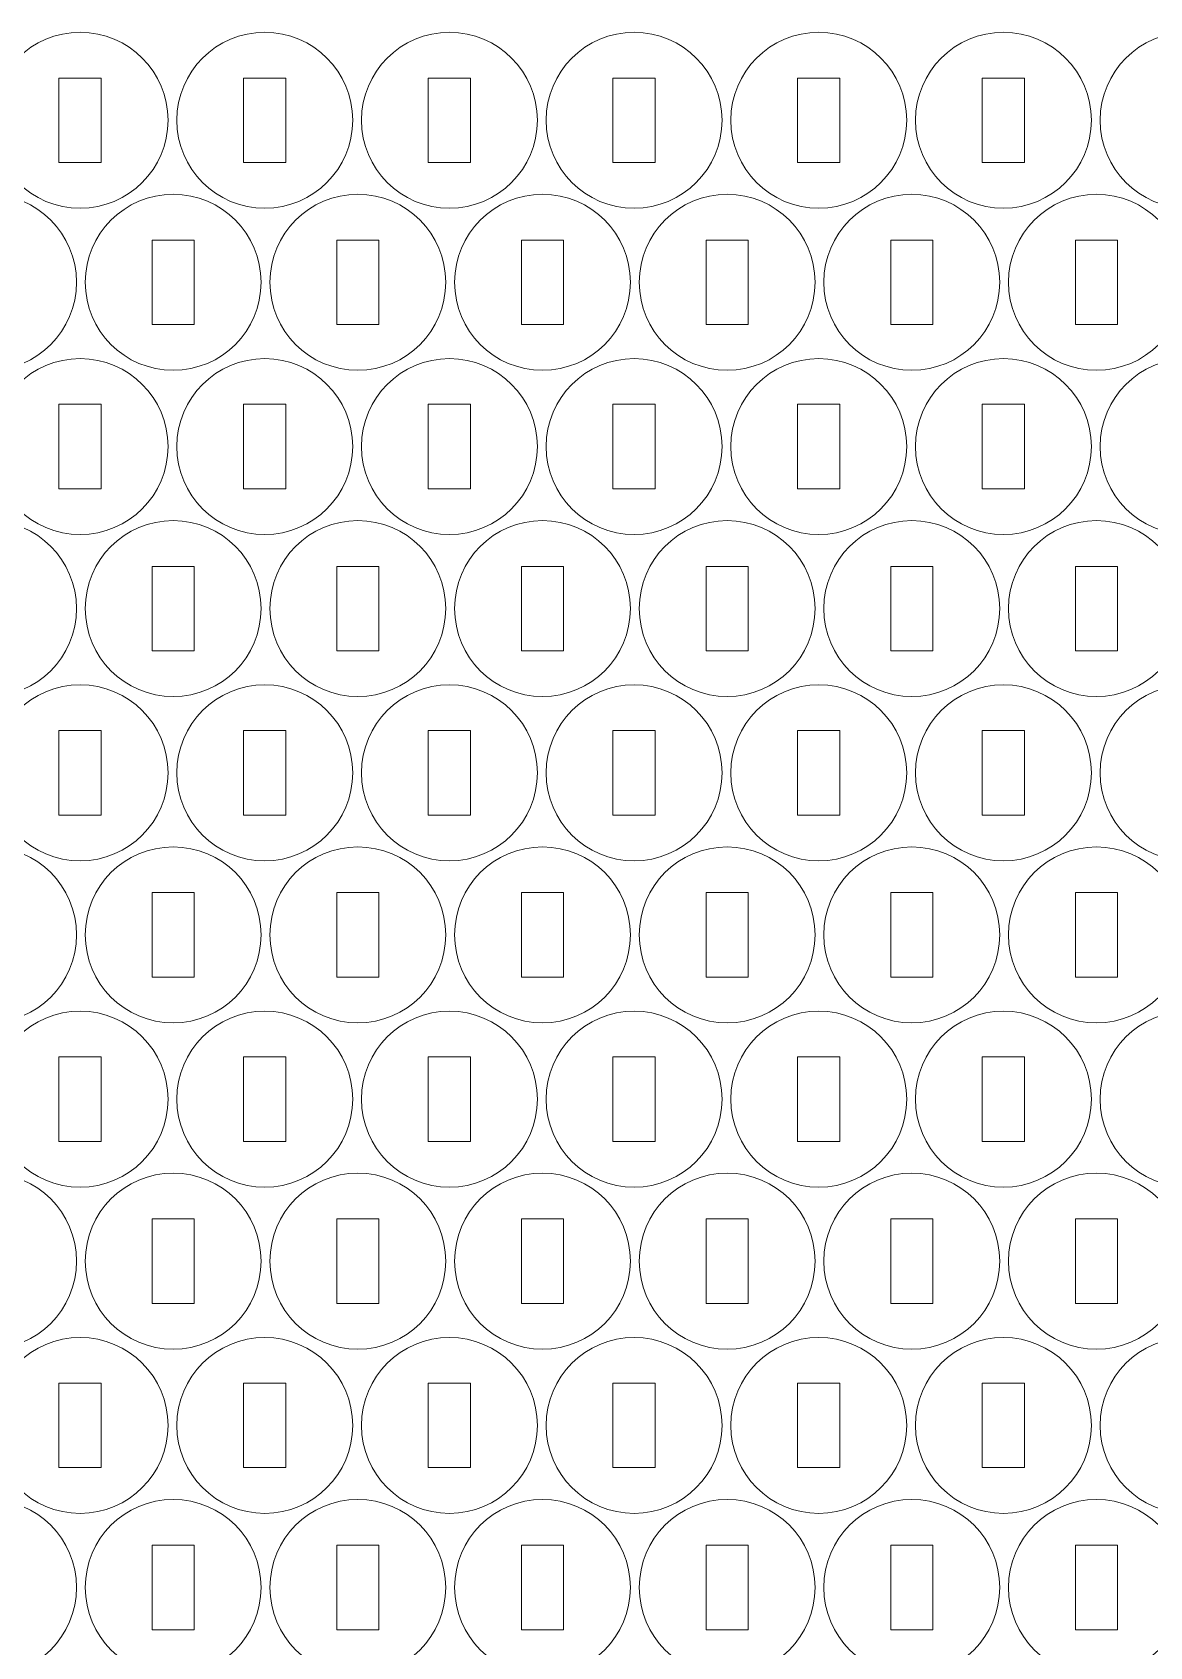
# Model space of a CAD drawing. Header units: millimetres. Extents: x -587 to 587, y -183 to 183.
# Drawn here: x 229.1 to 308.5, y 67.8 to 182.5 of the extents above; entities that cross this region are included whole.
import ezdxf

# ---------------------------------------------------------------- set-up
doc = ezdxf.new("R2010")
doc.units = ezdxf.units.MM
doc.header["$MEASUREMENT"] = 0
doc.layers.add('Camada 1', color=7, linetype='Continuous')

msp = doc.modelspace()

# ---------------------------------------------------------------- linework, layer by layer
at = {"layer": 'Camada 1', "lineweight": 20}
for points in [[(232.5321, 182.5051), (235.9839, 182.5051), (238.7821, 179.7069), (238.7821, 176.2551), (238.7821, 176.2551), (238.7821, 172.8033), (235.9839, 170.0051), (232.5321, 170.0051), (232.5321, 170.0051), (229.0803, 170.0051), (226.2821, 172.8033), (226.2821, 176.2551), (226.2821, 176.2551), (226.2821, 179.7069), (229.0803, 182.5051), (232.5321, 182.5051)], [(245.6554, 182.5051), (249.1072, 182.5051), (251.9054, 179.7069), (251.9054, 176.2551), (251.9054, 176.2551), (251.9054, 172.8033), (249.1072, 170.0051), (245.6554, 170.0051), (245.6554, 170.0051), (242.2036, 170.0051), (239.4054, 172.8033), (239.4054, 176.2551), (239.4054, 176.2551), (239.4054, 179.7069), (242.2036, 182.5051), (245.6554, 182.5051)], [(258.7787, 182.5051), (262.2305, 182.5051), (265.0287, 179.7069), (265.0287, 176.2551), (265.0287, 176.2551), (265.0287, 172.8033), (262.2305, 170.0051), (258.7787, 170.0051), (258.7787, 170.0051), (255.3269, 170.0051), (252.5287, 172.8033), (252.5287, 176.2551), (252.5287, 176.2551), (252.5287, 179.7069), (255.3269, 182.5051), (258.7787, 182.5051)], [(271.902, 182.5051), (275.3538, 182.5051), (278.152, 179.7069), (278.152, 176.2551), (278.152, 176.2551), (278.152, 172.8033), (275.3538, 170.0051), (271.902, 170.0051), (271.902, 170.0051), (268.4502, 170.0051), (265.652, 172.8033), (265.652, 176.2551), (265.652, 176.2551), (265.652, 179.7069), (268.4502, 182.5051), (271.902, 182.5051)], [(285.0253, 182.5051), (288.4771, 182.5051), (291.2753, 179.7069), (291.2753, 176.2551), (291.2753, 176.2551), (291.2753, 172.8033), (288.4771, 170.0051), (285.0253, 170.0051), (285.0253, 170.0051), (281.5735, 170.0051), (278.7753, 172.8033), (278.7753, 176.2551), (278.7753, 176.2551), (278.7753, 179.7069), (281.5735, 182.5051), (285.0253, 182.5051)], [(298.1486, 182.5051), (301.6004, 182.5051), (304.3986, 179.7069), (304.3986, 176.2551), (304.3986, 176.2551), (304.3986, 172.8033), (301.6004, 170.0051), (298.1486, 170.0051), (298.1486, 170.0051), (294.6968, 170.0051), (291.8986, 172.8033), (291.8986, 176.2551), (291.8986, 176.2551), (291.8986, 179.7069), (294.6968, 182.5051), (298.1486, 182.5051)], [(311.2719, 182.5051), (314.7237, 182.5051), (317.5219, 179.7069), (317.5219, 176.2551), (317.5219, 176.2551), (317.5219, 172.8033), (314.7237, 170.0051), (311.2719, 170.0051), (311.2719, 170.0051), (307.8201, 170.0051), (305.0219, 172.8033), (305.0219, 176.2551), (305.0219, 176.2551), (305.0219, 179.7069), (307.8201, 182.5051), (311.2719, 182.5051)], [(231.0321, 179.2551), (231.0321, 179.2551), (234.0321, 179.2551), (234.0321, 179.2551), (234.0321, 179.2551), (234.0321, 179.2551), (234.0321, 173.2551), (234.0321, 173.2551), (234.0321, 173.2551), (234.0321, 173.2551), (231.0321, 173.2551), (231.0321, 173.2551), (231.0321, 173.2551), (231.0321, 173.2551), (231.0321, 179.2551), (231.0321, 179.2551)], [(244.1554, 179.2551), (244.1554, 179.2551), (247.1554, 179.2551), (247.1554, 179.2551), (247.1554, 179.2551), (247.1554, 179.2551), (247.1554, 173.2551), (247.1554, 173.2551), (247.1554, 173.2551), (247.1554, 173.2551), (244.1554, 173.2551), (244.1554, 173.2551), (244.1554, 173.2551), (244.1554, 173.2551), (244.1554, 179.2551), (244.1554, 179.2551)], [(257.2787, 179.2551), (257.2787, 179.2551), (260.2787, 179.2551), (260.2787, 179.2551), (260.2787, 179.2551), (260.2787, 179.2551), (260.2787, 173.2551), (260.2787, 173.2551), (260.2787, 173.2551), (260.2787, 173.2551), (257.2787, 173.2551), (257.2787, 173.2551), (257.2787, 173.2551), (257.2787, 173.2551), (257.2787, 179.2551), (257.2787, 179.2551)], [(270.402, 179.2551), (270.402, 179.2551), (273.402, 179.2551), (273.402, 179.2551), (273.402, 179.2551), (273.402, 179.2551), (273.402, 173.2551), (273.402, 173.2551), (273.402, 173.2551), (273.402, 173.2551), (270.402, 173.2551), (270.402, 173.2551), (270.402, 173.2551), (270.402, 173.2551), (270.402, 179.2551), (270.402, 179.2551)], [(283.5253, 179.2551), (283.5253, 179.2551), (286.5253, 179.2551), (286.5253, 179.2551), (286.5253, 179.2551), (286.5253, 179.2551), (286.5253, 173.2551), (286.5253, 173.2551), (286.5253, 173.2551), (286.5253, 173.2551), (283.5253, 173.2551), (283.5253, 173.2551), (283.5253, 173.2551), (283.5253, 173.2551), (283.5253, 179.2551), (283.5253, 179.2551)], [(296.6486, 179.2551), (296.6486, 179.2551), (299.6486, 179.2551), (299.6486, 179.2551), (299.6486, 179.2551), (299.6486, 179.2551), (299.6486, 173.2551), (299.6486, 173.2551), (299.6486, 173.2551), (299.6486, 173.2551), (296.6486, 173.2551), (296.6486, 173.2551), (296.6486, 173.2551), (296.6486, 173.2551), (296.6486, 179.2551), (296.6486, 179.2551)], [(226.0234, 170.9956), (229.4752, 170.9956), (232.2734, 168.1974), (232.2734, 164.7456), (232.2734, 164.7456), (232.2734, 161.2938), (229.4752, 158.4956), (226.0234, 158.4956), (226.0234, 158.4956), (222.5716, 158.4956), (219.7734, 161.2938), (219.7734, 164.7456), (219.7734, 164.7456), (219.7734, 168.1974), (222.5716, 170.9956), (226.0234, 170.9956)], [(239.1467, 170.9956), (242.5985, 170.9956), (245.3967, 168.1974), (245.3967, 164.7456), (245.3967, 164.7456), (245.3967, 161.2938), (242.5985, 158.4956), (239.1467, 158.4956), (239.1467, 158.4956), (235.6949, 158.4956), (232.8967, 161.2938), (232.8967, 164.7456), (232.8967, 164.7456), (232.8967, 168.1974), (235.6949, 170.9956), (239.1467, 170.9956)], [(252.27, 170.9956), (255.7218, 170.9956), (258.52, 168.1974), (258.52, 164.7456), (258.52, 164.7456), (258.52, 161.2938), (255.7218, 158.4956), (252.27, 158.4956), (252.27, 158.4956), (248.8182, 158.4956), (246.02, 161.2938), (246.02, 164.7456), (246.02, 164.7456), (246.02, 168.1974), (248.8182, 170.9956), (252.27, 170.9956)], [(265.3933, 170.9956), (268.8451, 170.9956), (271.6433, 168.1974), (271.6433, 164.7456), (271.6433, 164.7456), (271.6433, 161.2938), (268.8451, 158.4956), (265.3933, 158.4956), (265.3933, 158.4956), (261.9415, 158.4956), (259.1433, 161.2938), (259.1433, 164.7456), (259.1433, 164.7456), (259.1433, 168.1974), (261.9415, 170.9956), (265.3933, 170.9956)], [(278.5166, 170.9956), (281.9684, 170.9956), (284.7666, 168.1974), (284.7666, 164.7456), (284.7666, 164.7456), (284.7666, 161.2938), (281.9684, 158.4956), (278.5166, 158.4956), (278.5166, 158.4956), (275.0648, 158.4956), (272.2666, 161.2938), (272.2666, 164.7456), (272.2666, 164.7456), (272.2666, 168.1974), (275.0648, 170.9956), (278.5166, 170.9956)], [(291.6399, 170.9956), (295.0917, 170.9956), (297.8899, 168.1974), (297.8899, 164.7456), (297.8899, 164.7456), (297.8899, 161.2938), (295.0917, 158.4956), (291.6399, 158.4956), (291.6399, 158.4956), (288.1881, 158.4956), (285.3899, 161.2938), (285.3899, 164.7456), (285.3899, 164.7456), (285.3899, 168.1974), (288.1881, 170.9956), (291.6399, 170.9956)], [(304.7632, 170.9956), (308.215, 170.9956), (311.0132, 168.1974), (311.0132, 164.7456), (311.0132, 164.7456), (311.0132, 161.2938), (308.215, 158.4956), (304.7632, 158.4956), (304.7632, 158.4956), (301.3114, 158.4956), (298.5132, 161.2938), (298.5132, 164.7456), (298.5132, 164.7456), (298.5132, 168.1974), (301.3114, 170.9956), (304.7632, 170.9956)], [(237.6467, 167.7456), (237.6467, 167.7456), (240.6467, 167.7456), (240.6467, 167.7456), (240.6467, 167.7456), (240.6467, 167.7456), (240.6467, 161.7456), (240.6467, 161.7456), (240.6467, 161.7456), (240.6467, 161.7456), (237.6467, 161.7456), (237.6467, 161.7456), (237.6467, 161.7456), (237.6467, 161.7456), (237.6467, 167.7456), (237.6467, 167.7456)], [(250.77, 167.7456), (250.77, 167.7456), (253.77, 167.7456), (253.77, 167.7456), (253.77, 167.7456), (253.77, 167.7456), (253.77, 161.7456), (253.77, 161.7456), (253.77, 161.7456), (253.77, 161.7456), (250.77, 161.7456), (250.77, 161.7456), (250.77, 161.7456), (250.77, 161.7456), (250.77, 167.7456), (250.77, 167.7456)], [(263.8933, 167.7456), (263.8933, 167.7456), (266.8933, 167.7456), (266.8933, 167.7456), (266.8933, 167.7456), (266.8933, 167.7456), (266.8933, 161.7456), (266.8933, 161.7456), (266.8933, 161.7456), (266.8933, 161.7456), (263.8933, 161.7456), (263.8933, 161.7456), (263.8933, 161.7456), (263.8933, 161.7456), (263.8933, 167.7456), (263.8933, 167.7456)], [(277.0166, 167.7456), (277.0166, 167.7456), (280.0166, 167.7456), (280.0166, 167.7456), (280.0166, 167.7456), (280.0166, 167.7456), (280.0166, 161.7456), (280.0166, 161.7456), (280.0166, 161.7456), (280.0166, 161.7456), (277.0166, 161.7456), (277.0166, 161.7456), (277.0166, 161.7456), (277.0166, 161.7456), (277.0166, 167.7456), (277.0166, 167.7456)], [(290.1399, 167.7456), (290.1399, 167.7456), (293.1399, 167.7456), (293.1399, 167.7456), (293.1399, 167.7456), (293.1399, 167.7456), (293.1399, 161.7456), (293.1399, 161.7456), (293.1399, 161.7456), (293.1399, 161.7456), (290.1399, 161.7456), (290.1399, 161.7456), (290.1399, 161.7456), (290.1399, 161.7456), (290.1399, 167.7456), (290.1399, 167.7456)], [(303.2632, 167.7456), (303.2632, 167.7456), (306.2632, 167.7456), (306.2632, 167.7456), (306.2632, 167.7456), (306.2632, 167.7456), (306.2632, 161.7456), (306.2632, 161.7456), (306.2632, 161.7456), (306.2632, 161.7456), (303.2632, 161.7456), (303.2632, 161.7456), (303.2632, 161.7456), (303.2632, 161.7456), (303.2632, 167.7456), (303.2632, 167.7456)], [(232.5321, 159.3275), (235.9839, 159.3275), (238.7821, 156.5293), (238.7821, 153.0775), (238.7821, 153.0775), (238.7821, 149.6257), (235.9839, 146.8275), (232.5321, 146.8275), (232.5321, 146.8275), (229.0803, 146.8275), (226.2821, 149.6257), (226.2821, 153.0775), (226.2821, 153.0775), (226.2821, 156.5293), (229.0803, 159.3275), (232.5321, 159.3275)], [(245.6554, 159.3275), (249.1072, 159.3275), (251.9054, 156.5293), (251.9054, 153.0775), (251.9054, 153.0775), (251.9054, 149.6257), (249.1072, 146.8275), (245.6554, 146.8275), (245.6554, 146.8275), (242.2036, 146.8275), (239.4054, 149.6257), (239.4054, 153.0775), (239.4054, 153.0775), (239.4054, 156.5293), (242.2036, 159.3275), (245.6554, 159.3275)], [(258.7787, 159.3275), (262.2305, 159.3275), (265.0287, 156.5293), (265.0287, 153.0775), (265.0287, 153.0775), (265.0287, 149.6257), (262.2305, 146.8275), (258.7787, 146.8275), (258.7787, 146.8275), (255.3269, 146.8275), (252.5287, 149.6257), (252.5287, 153.0775), (252.5287, 153.0775), (252.5287, 156.5293), (255.3269, 159.3275), (258.7787, 159.3275)], [(271.902, 159.3275), (275.3538, 159.3275), (278.152, 156.5293), (278.152, 153.0775), (278.152, 153.0775), (278.152, 149.6257), (275.3538, 146.8275), (271.902, 146.8275), (271.902, 146.8275), (268.4502, 146.8275), (265.652, 149.6257), (265.652, 153.0775), (265.652, 153.0775), (265.652, 156.5293), (268.4502, 159.3275), (271.902, 159.3275)], [(285.0253, 159.3275), (288.4771, 159.3275), (291.2753, 156.5293), (291.2753, 153.0775), (291.2753, 153.0775), (291.2753, 149.6257), (288.4771, 146.8275), (285.0253, 146.8275), (285.0253, 146.8275), (281.5735, 146.8275), (278.7753, 149.6257), (278.7753, 153.0775), (278.7753, 153.0775), (278.7753, 156.5293), (281.5735, 159.3275), (285.0253, 159.3275)], [(298.1486, 159.3275), (301.6004, 159.3275), (304.3986, 156.5293), (304.3986, 153.0775), (304.3986, 153.0775), (304.3986, 149.6257), (301.6004, 146.8275), (298.1486, 146.8275), (298.1486, 146.8275), (294.6968, 146.8275), (291.8986, 149.6257), (291.8986, 153.0775), (291.8986, 153.0775), (291.8986, 156.5293), (294.6968, 159.3275), (298.1486, 159.3275)], [(311.2719, 159.3275), (314.7237, 159.3275), (317.5219, 156.5293), (317.5219, 153.0775), (317.5219, 153.0775), (317.5219, 149.6257), (314.7237, 146.8275), (311.2719, 146.8275), (311.2719, 146.8275), (307.8201, 146.8275), (305.0219, 149.6257), (305.0219, 153.0775), (305.0219, 153.0775), (305.0219, 156.5293), (307.8201, 159.3275), (311.2719, 159.3275)], [(231.0321, 156.0775), (231.0321, 156.0775), (234.0321, 156.0775), (234.0321, 156.0775), (234.0321, 156.0775), (234.0321, 156.0775), (234.0321, 150.0775), (234.0321, 150.0775), (234.0321, 150.0775), (234.0321, 150.0775), (231.0321, 150.0775), (231.0321, 150.0775), (231.0321, 150.0775), (231.0321, 150.0775), (231.0321, 156.0775), (231.0321, 156.0775)], [(244.1554, 156.0775), (244.1554, 156.0775), (247.1554, 156.0775), (247.1554, 156.0775), (247.1554, 156.0775), (247.1554, 156.0775), (247.1554, 150.0775), (247.1554, 150.0775), (247.1554, 150.0775), (247.1554, 150.0775), (244.1554, 150.0775), (244.1554, 150.0775), (244.1554, 150.0775), (244.1554, 150.0775), (244.1554, 156.0775), (244.1554, 156.0775)], [(257.2787, 156.0775), (257.2787, 156.0775), (260.2787, 156.0775), (260.2787, 156.0775), (260.2787, 156.0775), (260.2787, 156.0775), (260.2787, 150.0775), (260.2787, 150.0775), (260.2787, 150.0775), (260.2787, 150.0775), (257.2787, 150.0775), (257.2787, 150.0775), (257.2787, 150.0775), (257.2787, 150.0775), (257.2787, 156.0775), (257.2787, 156.0775)], [(270.402, 156.0775), (270.402, 156.0775), (273.402, 156.0775), (273.402, 156.0775), (273.402, 156.0775), (273.402, 156.0775), (273.402, 150.0775), (273.402, 150.0775), (273.402, 150.0775), (273.402, 150.0775), (270.402, 150.0775), (270.402, 150.0775), (270.402, 150.0775), (270.402, 150.0775), (270.402, 156.0775), (270.402, 156.0775)], [(283.5253, 156.0775), (283.5253, 156.0775), (286.5253, 156.0775), (286.5253, 156.0775), (286.5253, 156.0775), (286.5253, 156.0775), (286.5253, 150.0775), (286.5253, 150.0775), (286.5253, 150.0775), (286.5253, 150.0775), (283.5253, 150.0775), (283.5253, 150.0775), (283.5253, 150.0775), (283.5253, 150.0775), (283.5253, 156.0775), (283.5253, 156.0775)], [(296.6486, 156.0775), (296.6486, 156.0775), (299.6486, 156.0775), (299.6486, 156.0775), (299.6486, 156.0775), (299.6486, 156.0775), (299.6486, 150.0775), (299.6486, 150.0775), (299.6486, 150.0775), (299.6486, 150.0775), (296.6486, 150.0775), (296.6486, 150.0775), (296.6486, 150.0775), (296.6486, 150.0775), (296.6486, 156.0775), (296.6486, 156.0775)], [(226.0234, 147.818), (229.4752, 147.818), (232.2734, 145.0198), (232.2734, 141.568), (232.2734, 141.568), (232.2734, 138.1162), (229.4752, 135.318), (226.0234, 135.318), (226.0234, 135.318), (222.5716, 135.318), (219.7734, 138.1162), (219.7734, 141.568), (219.7734, 141.568), (219.7734, 145.0198), (222.5716, 147.818), (226.0234, 147.818)], [(239.1467, 147.818), (242.5985, 147.818), (245.3967, 145.0198), (245.3967, 141.568), (245.3967, 141.568), (245.3967, 138.1162), (242.5985, 135.318), (239.1467, 135.318), (239.1467, 135.318), (235.6949, 135.318), (232.8967, 138.1162), (232.8967, 141.568), (232.8967, 141.568), (232.8967, 145.0198), (235.6949, 147.818), (239.1467, 147.818)], [(252.27, 147.818), (255.7218, 147.818), (258.52, 145.0198), (258.52, 141.568), (258.52, 141.568), (258.52, 138.1162), (255.7218, 135.318), (252.27, 135.318), (252.27, 135.318), (248.8182, 135.318), (246.02, 138.1162), (246.02, 141.568), (246.02, 141.568), (246.02, 145.0198), (248.8182, 147.818), (252.27, 147.818)], [(265.3933, 147.818), (268.8451, 147.818), (271.6433, 145.0198), (271.6433, 141.568), (271.6433, 141.568), (271.6433, 138.1162), (268.8451, 135.318), (265.3933, 135.318), (265.3933, 135.318), (261.9415, 135.318), (259.1433, 138.1162), (259.1433, 141.568), (259.1433, 141.568), (259.1433, 145.0198), (261.9415, 147.818), (265.3933, 147.818)], [(278.5166, 147.818), (281.9684, 147.818), (284.7666, 145.0198), (284.7666, 141.568), (284.7666, 141.568), (284.7666, 138.1162), (281.9684, 135.318), (278.5166, 135.318), (278.5166, 135.318), (275.0648, 135.318), (272.2666, 138.1162), (272.2666, 141.568), (272.2666, 141.568), (272.2666, 145.0198), (275.0648, 147.818), (278.5166, 147.818)], [(291.6399, 147.818), (295.0917, 147.818), (297.8899, 145.0198), (297.8899, 141.568), (297.8899, 141.568), (297.8899, 138.1162), (295.0917, 135.318), (291.6399, 135.318), (291.6399, 135.318), (288.1881, 135.318), (285.3899, 138.1162), (285.3899, 141.568), (285.3899, 141.568), (285.3899, 145.0198), (288.1881, 147.818), (291.6399, 147.818)], [(304.7632, 147.818), (308.215, 147.818), (311.0132, 145.0198), (311.0132, 141.568), (311.0132, 141.568), (311.0132, 138.1162), (308.215, 135.318), (304.7632, 135.318), (304.7632, 135.318), (301.3114, 135.318), (298.5132, 138.1162), (298.5132, 141.568), (298.5132, 141.568), (298.5132, 145.0198), (301.3114, 147.818), (304.7632, 147.818)], [(237.6467, 144.568), (237.6467, 144.568), (240.6467, 144.568), (240.6467, 144.568), (240.6467, 144.568), (240.6467, 144.568), (240.6467, 138.568), (240.6467, 138.568), (240.6467, 138.568), (240.6467, 138.568), (237.6467, 138.568), (237.6467, 138.568), (237.6467, 138.568), (237.6467, 138.568), (237.6467, 144.568), (237.6467, 144.568)], [(250.77, 144.568), (250.77, 144.568), (253.77, 144.568), (253.77, 144.568), (253.77, 144.568), (253.77, 144.568), (253.77, 138.568), (253.77, 138.568), (253.77, 138.568), (253.77, 138.568), (250.77, 138.568), (250.77, 138.568), (250.77, 138.568), (250.77, 138.568), (250.77, 144.568), (250.77, 144.568)], [(263.8933, 144.568), (263.8933, 144.568), (266.8933, 144.568), (266.8933, 144.568), (266.8933, 144.568), (266.8933, 144.568), (266.8933, 138.568), (266.8933, 138.568), (266.8933, 138.568), (266.8933, 138.568), (263.8933, 138.568), (263.8933, 138.568), (263.8933, 138.568), (263.8933, 138.568), (263.8933, 144.568), (263.8933, 144.568)], [(277.0166, 144.568), (277.0166, 144.568), (280.0166, 144.568), (280.0166, 144.568), (280.0166, 144.568), (280.0166, 144.568), (280.0166, 138.568), (280.0166, 138.568), (280.0166, 138.568), (280.0166, 138.568), (277.0166, 138.568), (277.0166, 138.568), (277.0166, 138.568), (277.0166, 138.568), (277.0166, 144.568), (277.0166, 144.568)], [(290.1399, 144.568), (290.1399, 144.568), (293.1399, 144.568), (293.1399, 144.568), (293.1399, 144.568), (293.1399, 144.568), (293.1399, 138.568), (293.1399, 138.568), (293.1399, 138.568), (293.1399, 138.568), (290.1399, 138.568), (290.1399, 138.568), (290.1399, 138.568), (290.1399, 138.568), (290.1399, 144.568), (290.1399, 144.568)], [(303.2632, 144.568), (303.2632, 144.568), (306.2632, 144.568), (306.2632, 144.568), (306.2632, 144.568), (306.2632, 144.568), (306.2632, 138.568), (306.2632, 138.568), (306.2632, 138.568), (306.2632, 138.568), (303.2632, 138.568), (303.2632, 138.568), (303.2632, 138.568), (303.2632, 138.568), (303.2632, 144.568), (303.2632, 144.568)], [(232.5321, 136.1499), (235.9839, 136.1499), (238.7821, 133.3517), (238.7821, 129.8999), (238.7821, 129.8999), (238.7821, 126.4481), (235.9839, 123.6499), (232.5321, 123.6499), (232.5321, 123.6499), (229.0803, 123.6499), (226.2821, 126.4481), (226.2821, 129.8999), (226.2821, 129.8999), (226.2821, 133.3517), (229.0803, 136.1499), (232.5321, 136.1499)], [(245.6554, 136.1499), (249.1072, 136.1499), (251.9054, 133.3517), (251.9054, 129.8999), (251.9054, 129.8999), (251.9054, 126.4481), (249.1072, 123.6499), (245.6554, 123.6499), (245.6554, 123.6499), (242.2036, 123.6499), (239.4054, 126.4481), (239.4054, 129.8999), (239.4054, 129.8999), (239.4054, 133.3517), (242.2036, 136.1499), (245.6554, 136.1499)], [(258.7787, 136.1499), (262.2305, 136.1499), (265.0287, 133.3517), (265.0287, 129.8999), (265.0287, 129.8999), (265.0287, 126.4481), (262.2305, 123.6499), (258.7787, 123.6499), (258.7787, 123.6499), (255.3269, 123.6499), (252.5287, 126.4481), (252.5287, 129.8999), (252.5287, 129.8999), (252.5287, 133.3517), (255.3269, 136.1499), (258.7787, 136.1499)], [(271.902, 136.1499), (275.3538, 136.1499), (278.152, 133.3517), (278.152, 129.8999), (278.152, 129.8999), (278.152, 126.4481), (275.3538, 123.6499), (271.902, 123.6499), (271.902, 123.6499), (268.4502, 123.6499), (265.652, 126.4481), (265.652, 129.8999), (265.652, 129.8999), (265.652, 133.3517), (268.4502, 136.1499), (271.902, 136.1499)], [(285.0253, 136.1499), (288.4771, 136.1499), (291.2753, 133.3517), (291.2753, 129.8999), (291.2753, 129.8999), (291.2753, 126.4481), (288.4771, 123.6499), (285.0253, 123.6499), (285.0253, 123.6499), (281.5735, 123.6499), (278.7753, 126.4481), (278.7753, 129.8999), (278.7753, 129.8999), (278.7753, 133.3517), (281.5735, 136.1499), (285.0253, 136.1499)], [(298.1486, 136.1499), (301.6004, 136.1499), (304.3986, 133.3517), (304.3986, 129.8999), (304.3986, 129.8999), (304.3986, 126.4481), (301.6004, 123.6499), (298.1486, 123.6499), (298.1486, 123.6499), (294.6968, 123.6499), (291.8986, 126.4481), (291.8986, 129.8999), (291.8986, 129.8999), (291.8986, 133.3517), (294.6968, 136.1499), (298.1486, 136.1499)], [(311.2719, 136.1499), (314.7237, 136.1499), (317.5219, 133.3517), (317.5219, 129.8999), (317.5219, 129.8999), (317.5219, 126.4481), (314.7237, 123.6499), (311.2719, 123.6499), (311.2719, 123.6499), (307.8201, 123.6499), (305.0219, 126.4481), (305.0219, 129.8999), (305.0219, 129.8999), (305.0219, 133.3517), (307.8201, 136.1499), (311.2719, 136.1499)], [(231.0321, 132.8999), (231.0321, 132.8999), (234.0321, 132.8999), (234.0321, 132.8999), (234.0321, 132.8999), (234.0321, 132.8999), (234.0321, 126.8999), (234.0321, 126.8999), (234.0321, 126.8999), (234.0321, 126.8999), (231.0321, 126.8999), (231.0321, 126.8999), (231.0321, 126.8999), (231.0321, 126.8999), (231.0321, 132.8999), (231.0321, 132.8999)], [(244.1554, 132.8999), (244.1554, 132.8999), (247.1554, 132.8999), (247.1554, 132.8999), (247.1554, 132.8999), (247.1554, 132.8999), (247.1554, 126.8999), (247.1554, 126.8999), (247.1554, 126.8999), (247.1554, 126.8999), (244.1554, 126.8999), (244.1554, 126.8999), (244.1554, 126.8999), (244.1554, 126.8999), (244.1554, 132.8999), (244.1554, 132.8999)], [(257.2787, 132.8999), (257.2787, 132.8999), (260.2787, 132.8999), (260.2787, 132.8999), (260.2787, 132.8999), (260.2787, 132.8999), (260.2787, 126.8999), (260.2787, 126.8999), (260.2787, 126.8999), (260.2787, 126.8999), (257.2787, 126.8999), (257.2787, 126.8999), (257.2787, 126.8999), (257.2787, 126.8999), (257.2787, 132.8999), (257.2787, 132.8999)], [(270.402, 132.8999), (270.402, 132.8999), (273.402, 132.8999), (273.402, 132.8999), (273.402, 132.8999), (273.402, 132.8999), (273.402, 126.8999), (273.402, 126.8999), (273.402, 126.8999), (273.402, 126.8999), (270.402, 126.8999), (270.402, 126.8999), (270.402, 126.8999), (270.402, 126.8999), (270.402, 132.8999), (270.402, 132.8999)], [(283.5253, 132.8999), (283.5253, 132.8999), (286.5253, 132.8999), (286.5253, 132.8999), (286.5253, 132.8999), (286.5253, 132.8999), (286.5253, 126.8999), (286.5253, 126.8999), (286.5253, 126.8999), (286.5253, 126.8999), (283.5253, 126.8999), (283.5253, 126.8999), (283.5253, 126.8999), (283.5253, 126.8999), (283.5253, 132.8999), (283.5253, 132.8999)], [(296.6486, 132.8999), (296.6486, 132.8999), (299.6486, 132.8999), (299.6486, 132.8999), (299.6486, 132.8999), (299.6486, 132.8999), (299.6486, 126.8999), (299.6486, 126.8999), (299.6486, 126.8999), (299.6486, 126.8999), (296.6486, 126.8999), (296.6486, 126.8999), (296.6486, 126.8999), (296.6486, 126.8999), (296.6486, 132.8999), (296.6486, 132.8999)], [(226.0234, 124.6404), (229.4752, 124.6404), (232.2734, 121.8422), (232.2734, 118.3904), (232.2734, 118.3904), (232.2734, 114.9386), (229.4752, 112.1404), (226.0234, 112.1404), (226.0234, 112.1404), (222.5716, 112.1404), (219.7734, 114.9386), (219.7734, 118.3904), (219.7734, 118.3904), (219.7734, 121.8422), (222.5716, 124.6404), (226.0234, 124.6404)], [(239.1467, 124.6404), (242.5985, 124.6404), (245.3967, 121.8422), (245.3967, 118.3904), (245.3967, 118.3904), (245.3967, 114.9386), (242.5985, 112.1404), (239.1467, 112.1404), (239.1467, 112.1404), (235.6949, 112.1404), (232.8967, 114.9386), (232.8967, 118.3904), (232.8967, 118.3904), (232.8967, 121.8422), (235.6949, 124.6404), (239.1467, 124.6404)], [(252.27, 124.6404), (255.7218, 124.6404), (258.52, 121.8422), (258.52, 118.3904), (258.52, 118.3904), (258.52, 114.9386), (255.7218, 112.1404), (252.27, 112.1404), (252.27, 112.1404), (248.8182, 112.1404), (246.02, 114.9386), (246.02, 118.3904), (246.02, 118.3904), (246.02, 121.8422), (248.8182, 124.6404), (252.27, 124.6404)], [(265.3933, 124.6404), (268.8451, 124.6404), (271.6433, 121.8422), (271.6433, 118.3904), (271.6433, 118.3904), (271.6433, 114.9386), (268.8451, 112.1404), (265.3933, 112.1404), (265.3933, 112.1404), (261.9415, 112.1404), (259.1433, 114.9386), (259.1433, 118.3904), (259.1433, 118.3904), (259.1433, 121.8422), (261.9415, 124.6404), (265.3933, 124.6404)], [(278.5166, 124.6404), (281.9684, 124.6404), (284.7666, 121.8422), (284.7666, 118.3904), (284.7666, 118.3904), (284.7666, 114.9386), (281.9684, 112.1404), (278.5166, 112.1404), (278.5166, 112.1404), (275.0648, 112.1404), (272.2666, 114.9386), (272.2666, 118.3904), (272.2666, 118.3904), (272.2666, 121.8422), (275.0648, 124.6404), (278.5166, 124.6404)], [(291.6399, 124.6404), (295.0917, 124.6404), (297.8899, 121.8422), (297.8899, 118.3904), (297.8899, 118.3904), (297.8899, 114.9386), (295.0917, 112.1404), (291.6399, 112.1404), (291.6399, 112.1404), (288.1881, 112.1404), (285.3899, 114.9386), (285.3899, 118.3904), (285.3899, 118.3904), (285.3899, 121.8422), (288.1881, 124.6404), (291.6399, 124.6404)], [(304.7632, 124.6404), (308.215, 124.6404), (311.0132, 121.8422), (311.0132, 118.3904), (311.0132, 118.3904), (311.0132, 114.9386), (308.215, 112.1404), (304.7632, 112.1404), (304.7632, 112.1404), (301.3114, 112.1404), (298.5132, 114.9386), (298.5132, 118.3904), (298.5132, 118.3904), (298.5132, 121.8422), (301.3114, 124.6404), (304.7632, 124.6404)], [(237.6467, 121.3904), (237.6467, 121.3904), (240.6467, 121.3904), (240.6467, 121.3904), (240.6467, 121.3904), (240.6467, 121.3904), (240.6467, 115.3904), (240.6467, 115.3904), (240.6467, 115.3904), (240.6467, 115.3904), (237.6467, 115.3904), (237.6467, 115.3904), (237.6467, 115.3904), (237.6467, 115.3904), (237.6467, 121.3904), (237.6467, 121.3904)], [(250.77, 121.3904), (250.77, 121.3904), (253.77, 121.3904), (253.77, 121.3904), (253.77, 121.3904), (253.77, 121.3904), (253.77, 115.3904), (253.77, 115.3904), (253.77, 115.3904), (253.77, 115.3904), (250.77, 115.3904), (250.77, 115.3904), (250.77, 115.3904), (250.77, 115.3904), (250.77, 121.3904), (250.77, 121.3904)], [(263.8933, 121.3904), (263.8933, 121.3904), (266.8933, 121.3904), (266.8933, 121.3904), (266.8933, 121.3904), (266.8933, 121.3904), (266.8933, 115.3904), (266.8933, 115.3904), (266.8933, 115.3904), (266.8933, 115.3904), (263.8933, 115.3904), (263.8933, 115.3904), (263.8933, 115.3904), (263.8933, 115.3904), (263.8933, 121.3904), (263.8933, 121.3904)], [(277.0166, 121.3904), (277.0166, 121.3904), (280.0166, 121.3904), (280.0166, 121.3904), (280.0166, 121.3904), (280.0166, 121.3904), (280.0166, 115.3904), (280.0166, 115.3904), (280.0166, 115.3904), (280.0166, 115.3904), (277.0166, 115.3904), (277.0166, 115.3904), (277.0166, 115.3904), (277.0166, 115.3904), (277.0166, 121.3904), (277.0166, 121.3904)], [(290.1399, 121.3904), (290.1399, 121.3904), (293.1399, 121.3904), (293.1399, 121.3904), (293.1399, 121.3904), (293.1399, 121.3904), (293.1399, 115.3904), (293.1399, 115.3904), (293.1399, 115.3904), (293.1399, 115.3904), (290.1399, 115.3904), (290.1399, 115.3904), (290.1399, 115.3904), (290.1399, 115.3904), (290.1399, 121.3904), (290.1399, 121.3904)], [(303.2632, 121.3904), (303.2632, 121.3904), (306.2632, 121.3904), (306.2632, 121.3904), (306.2632, 121.3904), (306.2632, 121.3904), (306.2632, 115.3904), (306.2632, 115.3904), (306.2632, 115.3904), (306.2632, 115.3904), (303.2632, 115.3904), (303.2632, 115.3904), (303.2632, 115.3904), (303.2632, 115.3904), (303.2632, 121.3904), (303.2632, 121.3904)], [(232.5321, 112.9723), (235.9839, 112.9723), (238.7821, 110.1741), (238.7821, 106.7223), (238.7821, 106.7223), (238.7821, 103.2705), (235.9839, 100.4723), (232.5321, 100.4723), (232.5321, 100.4723), (229.0803, 100.4723), (226.2821, 103.2705), (226.2821, 106.7223), (226.2821, 106.7223), (226.2821, 110.1741), (229.0803, 112.9723), (232.5321, 112.9723)], [(245.6554, 112.9723), (249.1072, 112.9723), (251.9054, 110.1741), (251.9054, 106.7223), (251.9054, 106.7223), (251.9054, 103.2705), (249.1072, 100.4723), (245.6554, 100.4723), (245.6554, 100.4723), (242.2036, 100.4723), (239.4054, 103.2705), (239.4054, 106.7223), (239.4054, 106.7223), (239.4054, 110.1741), (242.2036, 112.9723), (245.6554, 112.9723)], [(258.7787, 112.9723), (262.2305, 112.9723), (265.0287, 110.1741), (265.0287, 106.7223), (265.0287, 106.7223), (265.0287, 103.2705), (262.2305, 100.4723), (258.7787, 100.4723), (258.7787, 100.4723), (255.3269, 100.4723), (252.5287, 103.2705), (252.5287, 106.7223), (252.5287, 106.7223), (252.5287, 110.1741), (255.3269, 112.9723), (258.7787, 112.9723)], [(271.902, 112.9723), (275.3538, 112.9723), (278.152, 110.1741), (278.152, 106.7223), (278.152, 106.7223), (278.152, 103.2705), (275.3538, 100.4723), (271.902, 100.4723), (271.902, 100.4723), (268.4502, 100.4723), (265.652, 103.2705), (265.652, 106.7223), (265.652, 106.7223), (265.652, 110.1741), (268.4502, 112.9723), (271.902, 112.9723)], [(285.0253, 112.9723), (288.4771, 112.9723), (291.2753, 110.1741), (291.2753, 106.7223), (291.2753, 106.7223), (291.2753, 103.2705), (288.4771, 100.4723), (285.0253, 100.4723), (285.0253, 100.4723), (281.5735, 100.4723), (278.7753, 103.2705), (278.7753, 106.7223), (278.7753, 106.7223), (278.7753, 110.1741), (281.5735, 112.9723), (285.0253, 112.9723)], [(298.1486, 112.9723), (301.6004, 112.9723), (304.3986, 110.1741), (304.3986, 106.7223), (304.3986, 106.7223), (304.3986, 103.2705), (301.6004, 100.4723), (298.1486, 100.4723), (298.1486, 100.4723), (294.6968, 100.4723), (291.8986, 103.2705), (291.8986, 106.7223), (291.8986, 106.7223), (291.8986, 110.1741), (294.6968, 112.9723), (298.1486, 112.9723)], [(311.2719, 112.9723), (314.7237, 112.9723), (317.5219, 110.1741), (317.5219, 106.7223), (317.5219, 106.7223), (317.5219, 103.2705), (314.7237, 100.4723), (311.2719, 100.4723), (311.2719, 100.4723), (307.8201, 100.4723), (305.0219, 103.2705), (305.0219, 106.7223), (305.0219, 106.7223), (305.0219, 110.1741), (307.8201, 112.9723), (311.2719, 112.9723)], [(231.0321, 109.7223), (231.0321, 109.7223), (234.0321, 109.7223), (234.0321, 109.7223), (234.0321, 109.7223), (234.0321, 109.7223), (234.0321, 103.7223), (234.0321, 103.7223), (234.0321, 103.7223), (234.0321, 103.7223), (231.0321, 103.7223), (231.0321, 103.7223), (231.0321, 103.7223), (231.0321, 103.7223), (231.0321, 109.7223), (231.0321, 109.7223)], [(244.1554, 109.7223), (244.1554, 109.7223), (247.1554, 109.7223), (247.1554, 109.7223), (247.1554, 109.7223), (247.1554, 109.7223), (247.1554, 103.7223), (247.1554, 103.7223), (247.1554, 103.7223), (247.1554, 103.7223), (244.1554, 103.7223), (244.1554, 103.7223), (244.1554, 103.7223), (244.1554, 103.7223), (244.1554, 109.7223), (244.1554, 109.7223)], [(257.2787, 109.7223), (257.2787, 109.7223), (260.2787, 109.7223), (260.2787, 109.7223), (260.2787, 109.7223), (260.2787, 109.7223), (260.2787, 103.7223), (260.2787, 103.7223), (260.2787, 103.7223), (260.2787, 103.7223), (257.2787, 103.7223), (257.2787, 103.7223), (257.2787, 103.7223), (257.2787, 103.7223), (257.2787, 109.7223), (257.2787, 109.7223)], [(270.402, 109.7223), (270.402, 109.7223), (273.402, 109.7223), (273.402, 109.7223), (273.402, 109.7223), (273.402, 109.7223), (273.402, 103.7223), (273.402, 103.7223), (273.402, 103.7223), (273.402, 103.7223), (270.402, 103.7223), (270.402, 103.7223), (270.402, 103.7223), (270.402, 103.7223), (270.402, 109.7223), (270.402, 109.7223)], [(283.5253, 109.7223), (283.5253, 109.7223), (286.5253, 109.7223), (286.5253, 109.7223), (286.5253, 109.7223), (286.5253, 109.7223), (286.5253, 103.7223), (286.5253, 103.7223), (286.5253, 103.7223), (286.5253, 103.7223), (283.5253, 103.7223), (283.5253, 103.7223), (283.5253, 103.7223), (283.5253, 103.7223), (283.5253, 109.7223), (283.5253, 109.7223)], [(296.6486, 109.7223), (296.6486, 109.7223), (299.6486, 109.7223), (299.6486, 109.7223), (299.6486, 109.7223), (299.6486, 109.7223), (299.6486, 103.7223), (299.6486, 103.7223), (299.6486, 103.7223), (299.6486, 103.7223), (296.6486, 103.7223), (296.6486, 103.7223), (296.6486, 103.7223), (296.6486, 103.7223), (296.6486, 109.7223), (296.6486, 109.7223)], [(226.0234, 101.4628), (229.4752, 101.4628), (232.2734, 98.6646), (232.2734, 95.2128), (232.2734, 95.2128), (232.2734, 91.761), (229.4752, 88.9628), (226.0234, 88.9628), (226.0234, 88.9628), (222.5716, 88.9628), (219.7734, 91.761), (219.7734, 95.2128), (219.7734, 95.2128), (219.7734, 98.6646), (222.5716, 101.4628), (226.0234, 101.4628)], [(239.1467, 101.4628), (242.5985, 101.4628), (245.3967, 98.6646), (245.3967, 95.2128), (245.3967, 95.2128), (245.3967, 91.761), (242.5985, 88.9628), (239.1467, 88.9628), (239.1467, 88.9628), (235.6949, 88.9628), (232.8967, 91.761), (232.8967, 95.2128), (232.8967, 95.2128), (232.8967, 98.6646), (235.6949, 101.4628), (239.1467, 101.4628)], [(252.27, 101.4628), (255.7218, 101.4628), (258.52, 98.6646), (258.52, 95.2128), (258.52, 95.2128), (258.52, 91.761), (255.7218, 88.9628), (252.27, 88.9628), (252.27, 88.9628), (248.8182, 88.9628), (246.02, 91.761), (246.02, 95.2128), (246.02, 95.2128), (246.02, 98.6646), (248.8182, 101.4628), (252.27, 101.4628)], [(265.3933, 101.4628), (268.8451, 101.4628), (271.6433, 98.6646), (271.6433, 95.2128), (271.6433, 95.2128), (271.6433, 91.761), (268.8451, 88.9628), (265.3933, 88.9628), (265.3933, 88.9628), (261.9415, 88.9628), (259.1433, 91.761), (259.1433, 95.2128), (259.1433, 95.2128), (259.1433, 98.6646), (261.9415, 101.4628), (265.3933, 101.4628)], [(278.5166, 101.4628), (281.9684, 101.4628), (284.7666, 98.6646), (284.7666, 95.2128), (284.7666, 95.2128), (284.7666, 91.761), (281.9684, 88.9628), (278.5166, 88.9628), (278.5166, 88.9628), (275.0648, 88.9628), (272.2666, 91.761), (272.2666, 95.2128), (272.2666, 95.2128), (272.2666, 98.6646), (275.0648, 101.4628), (278.5166, 101.4628)], [(291.6399, 101.4628), (295.0917, 101.4628), (297.8899, 98.6646), (297.8899, 95.2128), (297.8899, 95.2128), (297.8899, 91.761), (295.0917, 88.9628), (291.6399, 88.9628), (291.6399, 88.9628), (288.1881, 88.9628), (285.3899, 91.761), (285.3899, 95.2128), (285.3899, 95.2128), (285.3899, 98.6646), (288.1881, 101.4628), (291.6399, 101.4628)], [(304.7632, 101.4628), (308.215, 101.4628), (311.0132, 98.6646), (311.0132, 95.2128), (311.0132, 95.2128), (311.0132, 91.761), (308.215, 88.9628), (304.7632, 88.9628), (304.7632, 88.9628), (301.3114, 88.9628), (298.5132, 91.761), (298.5132, 95.2128), (298.5132, 95.2128), (298.5132, 98.6646), (301.3114, 101.4628), (304.7632, 101.4628)], [(237.6467, 98.2128), (237.6467, 98.2128), (240.6467, 98.2128), (240.6467, 98.2128), (240.6467, 98.2128), (240.6467, 98.2128), (240.6467, 92.2128), (240.6467, 92.2128), (240.6467, 92.2128), (240.6467, 92.2128), (237.6467, 92.2128), (237.6467, 92.2128), (237.6467, 92.2128), (237.6467, 92.2128), (237.6467, 98.2128), (237.6467, 98.2128)], [(250.77, 98.2128), (250.77, 98.2128), (253.77, 98.2128), (253.77, 98.2128), (253.77, 98.2128), (253.77, 98.2128), (253.77, 92.2128), (253.77, 92.2128), (253.77, 92.2128), (253.77, 92.2128), (250.77, 92.2128), (250.77, 92.2128), (250.77, 92.2128), (250.77, 92.2128), (250.77, 98.2128), (250.77, 98.2128)], [(263.8933, 98.2128), (263.8933, 98.2128), (266.8933, 98.2128), (266.8933, 98.2128), (266.8933, 98.2128), (266.8933, 98.2128), (266.8933, 92.2128), (266.8933, 92.2128), (266.8933, 92.2128), (266.8933, 92.2128), (263.8933, 92.2128), (263.8933, 92.2128), (263.8933, 92.2128), (263.8933, 92.2128), (263.8933, 98.2128), (263.8933, 98.2128)], [(277.0166, 98.2128), (277.0166, 98.2128), (280.0166, 98.2128), (280.0166, 98.2128), (280.0166, 98.2128), (280.0166, 98.2128), (280.0166, 92.2128), (280.0166, 92.2128), (280.0166, 92.2128), (280.0166, 92.2128), (277.0166, 92.2128), (277.0166, 92.2128), (277.0166, 92.2128), (277.0166, 92.2128), (277.0166, 98.2128), (277.0166, 98.2128)], [(290.1399, 98.2128), (290.1399, 98.2128), (293.1399, 98.2128), (293.1399, 98.2128), (293.1399, 98.2128), (293.1399, 98.2128), (293.1399, 92.2128), (293.1399, 92.2128), (293.1399, 92.2128), (293.1399, 92.2128), (290.1399, 92.2128), (290.1399, 92.2128), (290.1399, 92.2128), (290.1399, 92.2128), (290.1399, 98.2128), (290.1399, 98.2128)], [(303.2632, 98.2128), (303.2632, 98.2128), (306.2632, 98.2128), (306.2632, 98.2128), (306.2632, 98.2128), (306.2632, 98.2128), (306.2632, 92.2128), (306.2632, 92.2128), (306.2632, 92.2128), (306.2632, 92.2128), (303.2632, 92.2128), (303.2632, 92.2128), (303.2632, 92.2128), (303.2632, 92.2128), (303.2632, 98.2128), (303.2632, 98.2128)], [(232.5321, 89.7947), (235.9839, 89.7947), (238.7821, 86.9965), (238.7821, 83.5447), (238.7821, 83.5447), (238.7821, 80.0929), (235.9839, 77.2947), (232.5321, 77.2947), (232.5321, 77.2947), (229.0803, 77.2947), (226.2821, 80.0929), (226.2821, 83.5447), (226.2821, 83.5447), (226.2821, 86.9965), (229.0803, 89.7947), (232.5321, 89.7947)], [(245.6554, 89.7947), (249.1072, 89.7947), (251.9054, 86.9965), (251.9054, 83.5447), (251.9054, 83.5447), (251.9054, 80.0929), (249.1072, 77.2947), (245.6554, 77.2947), (245.6554, 77.2947), (242.2036, 77.2947), (239.4054, 80.0929), (239.4054, 83.5447), (239.4054, 83.5447), (239.4054, 86.9965), (242.2036, 89.7947), (245.6554, 89.7947)], [(258.7787, 89.7947), (262.2305, 89.7947), (265.0287, 86.9965), (265.0287, 83.5447), (265.0287, 83.5447), (265.0287, 80.0929), (262.2305, 77.2947), (258.7787, 77.2947), (258.7787, 77.2947), (255.3269, 77.2947), (252.5287, 80.0929), (252.5287, 83.5447), (252.5287, 83.5447), (252.5287, 86.9965), (255.3269, 89.7947), (258.7787, 89.7947)], [(271.902, 89.7947), (275.3538, 89.7947), (278.152, 86.9965), (278.152, 83.5447), (278.152, 83.5447), (278.152, 80.0929), (275.3538, 77.2947), (271.902, 77.2947), (271.902, 77.2947), (268.4502, 77.2947), (265.652, 80.0929), (265.652, 83.5447), (265.652, 83.5447), (265.652, 86.9965), (268.4502, 89.7947), (271.902, 89.7947)], [(285.0253, 89.7947), (288.4771, 89.7947), (291.2753, 86.9965), (291.2753, 83.5447), (291.2753, 83.5447), (291.2753, 80.0929), (288.4771, 77.2947), (285.0253, 77.2947), (285.0253, 77.2947), (281.5735, 77.2947), (278.7753, 80.0929), (278.7753, 83.5447), (278.7753, 83.5447), (278.7753, 86.9965), (281.5735, 89.7947), (285.0253, 89.7947)], [(298.1486, 89.7947), (301.6004, 89.7947), (304.3986, 86.9965), (304.3986, 83.5447), (304.3986, 83.5447), (304.3986, 80.0929), (301.6004, 77.2947), (298.1486, 77.2947), (298.1486, 77.2947), (294.6968, 77.2947), (291.8986, 80.0929), (291.8986, 83.5447), (291.8986, 83.5447), (291.8986, 86.9965), (294.6968, 89.7947), (298.1486, 89.7947)], [(311.2719, 89.7947), (314.7237, 89.7947), (317.5219, 86.9965), (317.5219, 83.5447), (317.5219, 83.5447), (317.5219, 80.0929), (314.7237, 77.2947), (311.2719, 77.2947), (311.2719, 77.2947), (307.8201, 77.2947), (305.0219, 80.0929), (305.0219, 83.5447), (305.0219, 83.5447), (305.0219, 86.9965), (307.8201, 89.7947), (311.2719, 89.7947)], [(231.0321, 86.5447), (231.0321, 86.5447), (234.0321, 86.5447), (234.0321, 86.5447), (234.0321, 86.5447), (234.0321, 86.5447), (234.0321, 80.5447), (234.0321, 80.5447), (234.0321, 80.5447), (234.0321, 80.5447), (231.0321, 80.5447), (231.0321, 80.5447), (231.0321, 80.5447), (231.0321, 80.5447), (231.0321, 86.5447), (231.0321, 86.5447)], [(244.1554, 86.5447), (244.1554, 86.5447), (247.1554, 86.5447), (247.1554, 86.5447), (247.1554, 86.5447), (247.1554, 86.5447), (247.1554, 80.5447), (247.1554, 80.5447), (247.1554, 80.5447), (247.1554, 80.5447), (244.1554, 80.5447), (244.1554, 80.5447), (244.1554, 80.5447), (244.1554, 80.5447), (244.1554, 86.5447), (244.1554, 86.5447)], [(257.2787, 86.5447), (257.2787, 86.5447), (260.2787, 86.5447), (260.2787, 86.5447), (260.2787, 86.5447), (260.2787, 86.5447), (260.2787, 80.5447), (260.2787, 80.5447), (260.2787, 80.5447), (260.2787, 80.5447), (257.2787, 80.5447), (257.2787, 80.5447), (257.2787, 80.5447), (257.2787, 80.5447), (257.2787, 86.5447), (257.2787, 86.5447)], [(270.402, 86.5447), (270.402, 86.5447), (273.402, 86.5447), (273.402, 86.5447), (273.402, 86.5447), (273.402, 86.5447), (273.402, 80.5447), (273.402, 80.5447), (273.402, 80.5447), (273.402, 80.5447), (270.402, 80.5447), (270.402, 80.5447), (270.402, 80.5447), (270.402, 80.5447), (270.402, 86.5447), (270.402, 86.5447)], [(283.5253, 86.5447), (283.5253, 86.5447), (286.5253, 86.5447), (286.5253, 86.5447), (286.5253, 86.5447), (286.5253, 86.5447), (286.5253, 80.5447), (286.5253, 80.5447), (286.5253, 80.5447), (286.5253, 80.5447), (283.5253, 80.5447), (283.5253, 80.5447), (283.5253, 80.5447), (283.5253, 80.5447), (283.5253, 86.5447), (283.5253, 86.5447)], [(296.6486, 86.5447), (296.6486, 86.5447), (299.6486, 86.5447), (299.6486, 86.5447), (299.6486, 86.5447), (299.6486, 86.5447), (299.6486, 80.5447), (299.6486, 80.5447), (299.6486, 80.5447), (299.6486, 80.5447), (296.6486, 80.5447), (296.6486, 80.5447), (296.6486, 80.5447), (296.6486, 80.5447), (296.6486, 86.5447), (296.6486, 86.5447)], [(226.0234, 78.2852), (229.4752, 78.2852), (232.2734, 75.487), (232.2734, 72.0352), (232.2734, 72.0352), (232.2734, 68.5834), (229.4752, 65.7852), (226.0234, 65.7852), (226.0234, 65.7852), (222.5716, 65.7852), (219.7734, 68.5834), (219.7734, 72.0352), (219.7734, 72.0352), (219.7734, 75.487), (222.5716, 78.2852), (226.0234, 78.2852)], [(239.1467, 78.2852), (242.5985, 78.2852), (245.3967, 75.487), (245.3967, 72.0352), (245.3967, 72.0352), (245.3967, 68.5834), (242.5985, 65.7852), (239.1467, 65.7852), (239.1467, 65.7852), (235.6949, 65.7852), (232.8967, 68.5834), (232.8967, 72.0352), (232.8967, 72.0352), (232.8967, 75.487), (235.6949, 78.2852), (239.1467, 78.2852)], [(252.27, 78.2852), (255.7218, 78.2852), (258.52, 75.487), (258.52, 72.0352), (258.52, 72.0352), (258.52, 68.5834), (255.7218, 65.7852), (252.27, 65.7852), (252.27, 65.7852), (248.8182, 65.7852), (246.02, 68.5834), (246.02, 72.0352), (246.02, 72.0352), (246.02, 75.487), (248.8182, 78.2852), (252.27, 78.2852)], [(265.3933, 78.2852), (268.8451, 78.2852), (271.6433, 75.487), (271.6433, 72.0352), (271.6433, 72.0352), (271.6433, 68.5834), (268.8451, 65.7852), (265.3933, 65.7852), (265.3933, 65.7852), (261.9415, 65.7852), (259.1433, 68.5834), (259.1433, 72.0352), (259.1433, 72.0352), (259.1433, 75.487), (261.9415, 78.2852), (265.3933, 78.2852)], [(278.5166, 78.2852), (281.9684, 78.2852), (284.7666, 75.487), (284.7666, 72.0352), (284.7666, 72.0352), (284.7666, 68.5834), (281.9684, 65.7852), (278.5166, 65.7852), (278.5166, 65.7852), (275.0648, 65.7852), (272.2666, 68.5834), (272.2666, 72.0352), (272.2666, 72.0352), (272.2666, 75.487), (275.0648, 78.2852), (278.5166, 78.2852)], [(291.6399, 78.2852), (295.0917, 78.2852), (297.8899, 75.487), (297.8899, 72.0352), (297.8899, 72.0352), (297.8899, 68.5834), (295.0917, 65.7852), (291.6399, 65.7852), (291.6399, 65.7852), (288.1881, 65.7852), (285.3899, 68.5834), (285.3899, 72.0352), (285.3899, 72.0352), (285.3899, 75.487), (288.1881, 78.2852), (291.6399, 78.2852)], [(304.7632, 78.2852), (308.215, 78.2852), (311.0132, 75.487), (311.0132, 72.0352), (311.0132, 72.0352), (311.0132, 68.5834), (308.215, 65.7852), (304.7632, 65.7852), (304.7632, 65.7852), (301.3114, 65.7852), (298.5132, 68.5834), (298.5132, 72.0352), (298.5132, 72.0352), (298.5132, 75.487), (301.3114, 78.2852), (304.7632, 78.2852)], [(237.6467, 75.0352), (237.6467, 75.0352), (240.6467, 75.0352), (240.6467, 75.0352), (240.6467, 75.0352), (240.6467, 75.0352), (240.6467, 69.0352), (240.6467, 69.0352), (240.6467, 69.0352), (240.6467, 69.0352), (237.6467, 69.0352), (237.6467, 69.0352), (237.6467, 69.0352), (237.6467, 69.0352), (237.6467, 75.0352), (237.6467, 75.0352)], [(250.77, 75.0352), (250.77, 75.0352), (253.77, 75.0352), (253.77, 75.0352), (253.77, 75.0352), (253.77, 75.0352), (253.77, 69.0352), (253.77, 69.0352), (253.77, 69.0352), (253.77, 69.0352), (250.77, 69.0352), (250.77, 69.0352), (250.77, 69.0352), (250.77, 69.0352), (250.77, 75.0352), (250.77, 75.0352)], [(263.8933, 75.0352), (263.8933, 75.0352), (266.8933, 75.0352), (266.8933, 75.0352), (266.8933, 75.0352), (266.8933, 75.0352), (266.8933, 69.0352), (266.8933, 69.0352), (266.8933, 69.0352), (266.8933, 69.0352), (263.8933, 69.0352), (263.8933, 69.0352), (263.8933, 69.0352), (263.8933, 69.0352), (263.8933, 75.0352), (263.8933, 75.0352)], [(277.0166, 75.0352), (277.0166, 75.0352), (280.0166, 75.0352), (280.0166, 75.0352), (280.0166, 75.0352), (280.0166, 75.0352), (280.0166, 69.0352), (280.0166, 69.0352), (280.0166, 69.0352), (280.0166, 69.0352), (277.0166, 69.0352), (277.0166, 69.0352), (277.0166, 69.0352), (277.0166, 69.0352), (277.0166, 75.0352), (277.0166, 75.0352)], [(290.1399, 75.0352), (290.1399, 75.0352), (293.1399, 75.0352), (293.1399, 75.0352), (293.1399, 75.0352), (293.1399, 75.0352), (293.1399, 69.0352), (293.1399, 69.0352), (293.1399, 69.0352), (293.1399, 69.0352), (290.1399, 69.0352), (290.1399, 69.0352), (290.1399, 69.0352), (290.1399, 69.0352), (290.1399, 75.0352), (290.1399, 75.0352)], [(303.2632, 75.0352), (303.2632, 75.0352), (306.2632, 75.0352), (306.2632, 75.0352), (306.2632, 75.0352), (306.2632, 75.0352), (306.2632, 69.0352), (306.2632, 69.0352), (306.2632, 69.0352), (306.2632, 69.0352), (303.2632, 69.0352), (303.2632, 69.0352), (303.2632, 69.0352), (303.2632, 69.0352), (303.2632, 75.0352), (303.2632, 75.0352)]]:
    msp.add_open_spline(points, degree=3, knots=[0, 0, 0, 0, 0.2, 0.2, 0.2, 0.2, 0.4, 0.4, 0.4, 0.4, 0.6, 0.6, 0.6, 0.6, 1, 1, 1, 1], dxfattribs=at)

doc.saveas('drawing.dxf')
